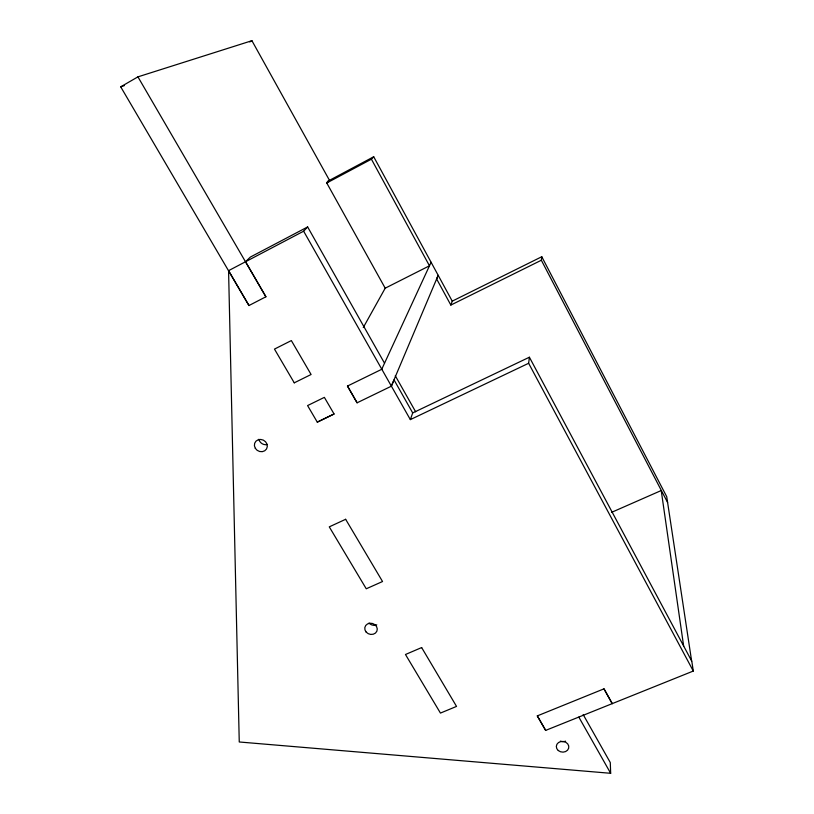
<?xml version="1.0" encoding="UTF-8"?>
<svg xmlns="http://www.w3.org/2000/svg" width="814" height="814" viewBox="0 0 814 814"><rect width="100%" height="100%" fill="white"/><g stroke="black" fill="none" stroke-linecap="round" stroke-linejoin="round"><path stroke-width="1.22" d="M603.988 688.837L612.23 703.632L603.988 688.837L537.301 715.893L545.645 730.402L693.294 671.041L528.642 363.278L529.395 357.214L412.708 412.922L410.337 419.617L303.642 231.196L307.641 226.943L384.534 363.227M667.612 502.513L541.351 260.236L541.778 256.736L452.238 301.149L450.844 305.067L436.64 278.968L438.176 275.315L391.31 386.212M381.725 369.302L431.094 262.281M363.288 327.533L385.205 288.187L429.466 265.802L371.418 159.188L373.707 156.756L452.238 301.149M385.205 288.187L326.76 182.987L329.517 180.311M307.641 226.943L250.325 257.082L245.553 261.721L265.934 296.764L248.942 305.545L120.706 86.823L137.932 76.862L251.923 40.7L329.477 180.332M249.735 41.952L251.923 40.7M327.309 181.491L373.707 156.756M326.76 182.987L371.418 159.188M583.17 714.57L610.286 762.545L610.663 773.3L239.255 741.981L228.571 270.665L303.642 231.196M450.844 305.067L541.351 260.236M294.251 382.834L311.09 374.501L291.351 340.578L274.471 349.094L294.261 382.834M412.708 412.922L394.047 379.894L391.392 386.172L357.102 402.798L347.476 386.06L381.807 369.261M317.287 422.13L334.066 413.99L324.369 397.364L307.58 405.576L317.287 422.13L334.045 413.99M410.337 419.617L528.642 363.278M611.548 512.362L661.222 490.537L683.668 646.224M120.706 86.823L124.318 85.633M228.571 270.665L249.003 305.515M137.932 76.862L265.883 296.795M347.466 386.06L357.102 402.808M537.301 715.893L545.675 730.402M578.825 717.093L610.663 773.3M395.278 375.742L415.659 411.813M529.395 357.214L691.808 661.273L693.294 671.041M541.778 256.736L666.727 496.693L691.656 661.192M267.43 444.495A6.522 5.932 29 0 1 259.707 441.32A6.522 5.932 29 0 1 258.913 439.255M376.77 624.816A6.247 5.505 17 0 1 368.986 623.015M565.577 741.167A6.186 5.301 6.9 0 1 560.368 741.137M345.645 519.291L329.273 526.861L366.259 588.787L382.539 581.522L345.645 519.291M421.662 647.557L405.474 654.497L440.445 713.084L456.532 706.41L421.642 647.557M255.301 448.3A6.614 5.993 28.9 0 0 266.514 448.992A6.614 5.993 28.9 0 0 260.734 439.448A6.614 5.993 28.9 0 0 255.301 448.3M366.158 632.071A6.329 5.566 17 0 0 376.872 631.196A6.329 5.566 17 0 0 369.994 623.219A6.329 5.566 17 0 0 366.158 632.071M558.262 750.518A6.268 5.352 7 0 0 568.66 748.219A6.268 5.352 7 0 0 560.805 741.564A6.268 5.352 7 0 0 558.262 750.518"/></g></svg>
